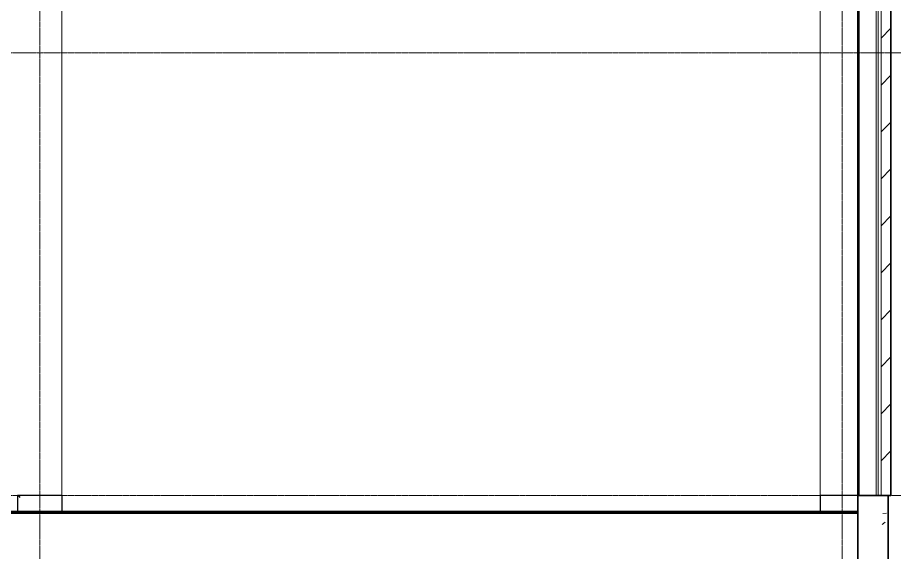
# Model space of a CAD drawing. Header units: millimetres. Extents: x -31954 to 493870, y 99509 to 604061.
# Drawn here: x 414957 to 422878, y 121604 to 126437 of the extents above; entities that cross this region are included whole.
import ezdxf

# ---------------------------------------------------------------- set-up
doc = ezdxf.new("R2010")
doc.units = ezdxf.units.MM
doc.header["$LTSCALE"] = 10
doc.linetypes.add('Center', pattern=[2, 1.25, -0.25, 0.25, -0.25])
for name, color, linetype, lineweight in [('A-COLS', 4, 'Continuous', 9), ('A-FLOR-LEVL', 6, 'Continuous', 9), ('A-HATCH', 9, 'Continuous', 0), ('A-WALL', 2, 'Continuous', 18), ('C-TOPO', 2, 'Continuous', 9), ('S-COLUMN-STEEL-SECTION', 4, 'Continuous', 25), ('S-FOUNDATION', 1, 'Continuous', 25), ('S-GRID', 6, 'Center', 9)]:
    doc.layers.add(name, color=color, linetype=linetype, lineweight=lineweight)

msp = doc.modelspace()

# ---------------------------------------------------------------- linework, layer by layer
at = {"layer": 'A-COLS'}
for p, q in [((415356.8, 122118), (415356.8, 130118)), ((422206.8, 122118), (422206.8, 130118)), ((415356.8, 122118), (414956.8, 122118)), ((422546.8, 122118), (422206.8, 122118))]:
    msp.add_line(p, q, dxfattribs=at)
at = {"layer": 'A-FLOR-LEVL', "linetype": 'Center'}
for p, q in [((380371.9, 126118), (427657.2, 126118)), ((380371.9, 122118), (427657.2, 122118))]:
    msp.add_line(p, q, dxfattribs=at)
at = {"layer": 'A-HATCH', "lineweight": 9}
for p, q in [((422756.8, 126251.7), (422846.8, 126341.7)), ((422756.8, 125827.4), (422846.8, 125917.4)), ((422756.8, 125403.1), (422846.8, 125493.1)), ((422756.8, 124978.9), (422846.8, 125068.9)), ((422756.8, 124554.6), (422846.8, 124644.6)), ((422756.8, 124130.4), (422846.8, 124220.4)), ((422756.8, 123706.1), (422846.8, 123796.1)), ((422756.8, 123281.8), (422846.8, 123371.8)), ((422756.8, 122857.6), (422846.8, 122947.6)), ((422756.8, 122433.3), (422846.8, 122523.3)), ((422772.5, 121955.2), (422805.7, 121959.5)), ((422768.3, 121856.4), (422794.9, 121876.9))]:
    msp.add_line(p, q, dxfattribs=at)
at = {"layer": 'A-WALL', "lineweight": 35}
for p, q in [((422546.8, 127118), (422546.8, 122118)), ((422846.8, 122118), (422846.8, 127118)), ((422546.8, 122118), (422846.8, 122118))]:
    msp.add_line(p, q, dxfattribs=at)
at = {"layer": 'A-WALL'}
for p, q in [((422559.8, 122118), (422559.8, 127118)), ((422711.8, 122118), (422711.8, 127118)), ((422731.8, 122118), (422731.8, 127118)), ((422756.8, 122118), (422756.8, 127118))]:
    msp.add_line(p, q, dxfattribs=at)
at = {"layer": 'C-TOPO', "lineweight": 70}
msp.add_line((384146.8, 121967.8), (422546.8, 121967.8), dxfattribs=at)
at = {"layer": 'C-TOPO'}
msp.add_line((384146.8, 121967.8), (422546.8, 121967.8), dxfattribs=at)
at = {"layer": 'S-COLUMN-STEEL-SECTION'}
for p, q in [((414956.8, 122118), (414956.8, 121967.8)), ((415356.8, 122118), (414956.8, 122118)), ((414979.5, 122099.4), (414968.8, 122118)), ((415356.8, 122118), (415356.8, 121967.8)), ((422206.8, 122118), (422206.8, 121967.8)), ((422546.8, 122118), (422206.8, 122118))]:
    msp.add_line(p, q, dxfattribs=at)
at = {"layer": 'S-FOUNDATION', "lineweight": 35}
for p, q in [((422546.8, 122118), (422546.8, 119818)), ((422821.8, 119818), (422821.8, 122118))]:
    msp.add_line(p, q, dxfattribs=at)
at = {"layer": 'S-GRID'}
for p, q in [((415156.8, 118568), (415156.8, 136368)), ((422406.8, 118568), (422406.8, 136368))]:
    msp.add_line(p, q, dxfattribs=at)

doc.saveas('drawing.dxf')
